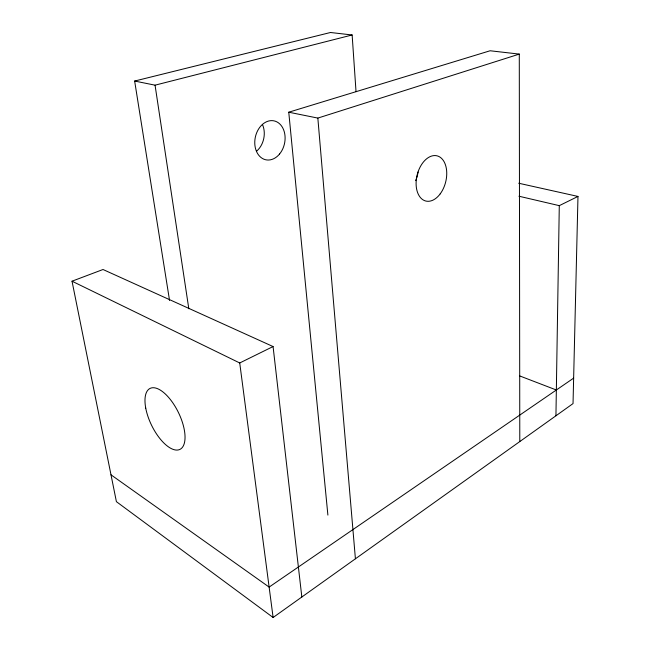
<?xml version="1.0" encoding="UTF-8"?>
<svg xmlns="http://www.w3.org/2000/svg" width="650" height="650" viewBox="0 0 650 650"><rect width="100%" height="100%" fill="white"/><g stroke="black" fill="none" stroke-linecap="round" stroke-linejoin="round"><path stroke-width="0.97" d="M555.937 415.781L559.284 205.652L577.98 196.438L573.032 403.593L273.114 617.5L116.407 501.67L72.02 281.198L103.017 269.506L273.073 346.548L301.836 597.017M573.641 378.129L269.124 587.088L110.996 474.817M72.02 281.198L239.728 362.968L273.073 346.548M327.892 515.092L288.762 112.206L317.842 118.089L519.285 54.104L519.789 441.569M288.762 112.206L490.108 50.765L519.285 54.104M169.544 300.422L134.648 81.047L155.058 85.174L352.137 34.978L356.029 91.691M134.648 81.047L330.493 32.5L352.137 34.978M518.708 183.235L577.98 196.438M518.919 196.219L559.284 205.652M519.464 375.83L556.351 390M155.058 85.174L188.817 308.766M239.728 362.968L273.114 617.5M317.842 118.089L355.412 558.797M262.381 124.353A19.459 14.909 -78.7 0 1 256.791 151.011M418.072 172.014A22.693 14.787 -76.3 0 1 415.659 180.619M279.581 153.993A19.89 14.934 -78.2 0 0 275.243 121.192A19.89 14.934 -78.2 0 0 254.963 145.795A19.89 14.934 -78.2 0 0 279.581 153.993M440.188 193.887A23.294 14.69 -76 0 0 437.929 156.097A23.294 14.69 -76 0 0 416.154 185.323A23.294 14.69 -76 0 0 440.188 193.887M145.738 408.119A33.954 14.869 63.9 0 0 179.384 449.629A33.954 14.869 63.9 0 0 169.894 398.946A33.954 14.869 63.9 0 0 145.738 408.119"/></g></svg>
